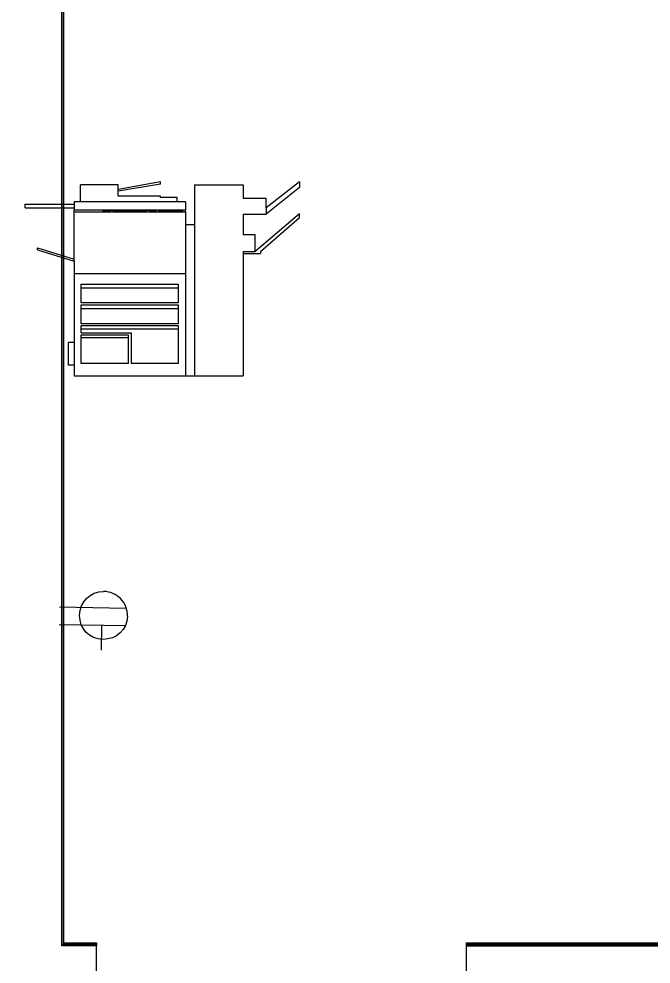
# Model space of a CAD drawing. Header units: inches. Extents: x -1841 to -80, y -100 to 1021.
# Drawn here: x -961.39 to -929.59, y 248.53 to 296.05 of the extents above; entities that cross this region are included whole.
import ezdxf

# ---------------------------------------------------------------- set-up
doc = ezdxf.new("R2010")
doc.units = ezdxf.units.IN
doc.header["$MEASUREMENT"] = 0
doc.layers.add('Edges', color=7, linetype='Continuous')
doc.layers.add('PDF_Geometry', color=7, linetype='Continuous', true_color=0x777777)

# ---------------------------------------------------------------- blocks, each defined once
blk = doc.blocks.new('Large Printer Xerox Workcentre fr')
at = {"layer": 'Edges'}
for p, q in [((-0.39, 21.22), (-9.66, 19.57)), ((-0.39, 20.76), (-9.66, 19.16)), ((-0.39, 20.76), (-0.39, 21.22)), ((30.03, 21.22), (22.78, 15.53)), ((30.03, 21.22), (30.03, 20.02)), ((-9.66, 20.57), (-17.92, 20.57)), ((-17.92, 16.86), (-17.92, 20.57)), ((-9.66, 19.57), (-9.66, 20.57)), ((-9.66, 19.16), (-9.66, 19.57)), ((-9.66, 18.1), (-9.66, 19.16)), ((7.02, 20.57), (17.71, 20.57)), ((7.02, 20.57), (7.02, 11.92)), ((17.71, 20.57), (17.71, 17.67)), ((30.03, 20.02), (22.78, 14.18)), ((-19.34, 16.86), (-19.34, 16.37)), ((-17.92, 16.86), (-19.34, 16.86)), ((3.28, 16.86), (-17.92, 16.86)), ((-0.4, 18.1), (-9.66, 18.1)), ((-0.4, 17.8), (-0.4, 18.1)), ((3.28, 17.8), (-0.4, 17.8)), ((3.28, 16.86), (3.28, 17.8)), ((5.07, 16.86), (3.28, 16.86)), ((5.07, 16.86), (5.07, 15.11)), ((17.71, 17.67), (22.78, 17.67)), ((22.78, 15.53), (22.78, 17.67)), ((-30.03, 16.37), (-19.34, 16.37)), ((-30.03, 15.54), (-30.03, 16.37)), ((-30.03, 15.54), (-19.34, 15.54)), ((-19.34, 16.37), (-19.34, 15.54)), ((-19.34, 15.54), (-19.34, 15.11)), ((-19.34, 14.69), (-19.34, 15.11)), ((-19.34, 15.11), (5.07, 15.11)), ((-19.34, 14.69), (-13.24, 14.69)), ((-19.34, 4.3), (-19.34, 14.69)), ((-13.24, 14.69), (-12.94, 14.79)), ((-13.24, 14.69), (-1.03, 14.69)), ((-12.94, 14.79), (-12.28, 14.88)), ((-12.28, 14.88), (-11.3, 14.97)), ((-11.3, 14.97), (-10.06, 15.03)), ((-10.68, 14.97), (-3.61, 14.97)), ((-10.68, 14.85), (-10.68, 14.97)), ((-10.68, 14.75), (-10.68, 14.85)), ((-10.68, 14.85), (-3.61, 14.85)), ((-3.61, 14.75), (-10.68, 14.75)), ((-10.06, 15.03), (-8.65, 15.07)), ((-8.65, 15.07), (-7.13, 15.08)), ((-7.13, 15.08), (-5.62, 15.07)), ((-5.62, 15.07), (-4.2, 15.03)), ((-4.2, 15.03), (-2.97, 14.97)), ((-3.61, 14.97), (-3.61, 14.85)), ((-3.61, 14.85), (-3.61, 14.75)), ((-2.97, 14.97), (-1.99, 14.88)), ((-1.99, 14.88), (-1.33, 14.79)), ((-1.33, 14.79), (-1.03, 14.69)), ((-1.03, 14.69), (5.07, 14.69)), ((-0.79, 14.78), (-0.79, 15)), ((-0.79, 15), (4.39, 15)), ((4.39, 14.78), (-0.79, 14.78)), ((-0.64, 14.97), (-0.61, 14.98)), ((-0.64, 14.96), (-0.64, 14.97)), ((-0.61, 14.95), (-0.64, 14.96)), ((-0.61, 14.98), (-0.55, 14.98)), ((-0.56, 14.95), (-0.61, 14.95)), ((-0.48, 14.94), (-0.56, 14.95)), ((-0.55, 14.98), (-0.47, 14.99)), ((-0.38, 14.94), (-0.48, 14.94)), ((-0.47, 14.99), (-0.37, 14.99)), ((-0.28, 14.94), (-0.38, 14.94)), ((-0.37, 14.99), (-0.27, 14.99)), ((-0.17, 14.94), (-0.28, 14.94)), ((-0.27, 14.99), (-0.16, 14.99)), ((-0.06, 14.94), (-0.17, 14.94)), ((-0.16, 14.99), (-0.05, 14.99)), ((-0.16, 14.8), (-0.16, 14.83)), ((-0.16, 14.83), (1.23, 14.83)), ((1.23, 14.8), (-0.16, 14.8)), ((-0.12, 14.88), (-0.11, 14.89)), ((-0.1, 14.87), (-0.12, 14.88)), ((-0.11, 14.89), (-0.08, 14.9)), ((-0.05, 14.87), (-0.1, 14.87)), ((-0.08, 14.9), (-0.01, 14.9)), ((0.04, 14.94), (-0.06, 14.94)), ((-0.05, 14.99), (0.04, 14.99)), ((0.02, 14.86), (-0.05, 14.87)), ((-0.01, 14.9), (0.07, 14.91)), ((0.11, 14.86), (0.02, 14.86)), ((0.04, 14.99), (0.12, 14.98)), ((0.11, 14.95), (0.04, 14.94)), ((0.07, 14.91), (0.17, 14.91)), ((0.17, 14.95), (0.11, 14.95)), ((0.22, 14.86), (0.11, 14.86)), ((0.12, 14.98), (0.18, 14.98)), ((0.2, 14.96), (0.17, 14.95)), ((0.17, 14.91), (0.28, 14.91)), ((0.18, 14.98), (0.2, 14.97)), ((0.2, 14.97), (0.2, 14.96)), ((0.33, 14.85), (0.22, 14.86)), ((0.28, 14.91), (0.39, 14.91)), ((0.44, 14.86), (0.33, 14.85)), ((0.39, 14.91), (0.49, 14.91)), ((0.54, 14.86), (0.44, 14.86)), ((0.49, 14.91), (0.58, 14.91)), ((0.62, 14.86), (0.54, 14.86)), ((0.57, 14.96), (0.58, 14.97)), ((0.59, 14.96), (0.57, 14.96)), ((0.58, 14.97), (0.62, 14.98)), ((0.58, 14.91), (0.66, 14.9)), ((0.63, 14.95), (0.59, 14.96)), ((0.62, 14.98), (0.68, 14.99)), ((0.68, 14.87), (0.62, 14.86)), ((0.7, 14.94), (0.63, 14.95)), ((0.66, 14.9), (0.7, 14.89)), ((0.68, 14.99), (0.77, 14.99)), ((0.72, 14.88), (0.68, 14.87)), ((0.79, 14.94), (0.7, 14.94)), ((0.7, 14.89), (0.73, 14.89)), ((0.73, 14.89), (0.72, 14.88)), ((0.77, 14.99), (0.87, 14.99)), ((0.9, 14.94), (0.79, 14.94)), ((0.87, 14.99), (0.97, 14.99)), ((1.01, 14.94), (0.9, 14.94)), ((0.97, 14.99), (1.08, 14.99)), ((1.11, 14.94), (1.01, 14.94)), ((1.08, 14.99), (1.19, 14.99)), ((1.09, 14.88), (1.1, 14.89)), ((1.1, 14.87), (1.09, 14.88)), ((1.1, 14.89), (1.16, 14.9)), ((1.16, 14.87), (1.1, 14.87)), ((1.21, 14.94), (1.11, 14.94)), ((1.16, 14.9), (1.24, 14.91)), ((1.24, 14.86), (1.16, 14.87)), ((1.19, 14.99), (1.28, 14.99)), ((1.3, 14.95), (1.21, 14.94)), ((1.23, 14.83), (1.23, 14.8)), ((1.24, 14.91), (1.34, 14.92)), ((1.34, 14.85), (1.24, 14.86)), ((1.28, 14.99), (1.35, 14.98)), ((1.36, 14.95), (1.3, 14.95)), ((1.34, 14.92), (1.47, 14.92)), ((1.47, 14.85), (1.34, 14.85)), ((1.35, 14.98), (1.39, 14.97)), ((1.4, 14.96), (1.36, 14.95)), ((1.39, 14.97), (1.41, 14.97)), ((1.41, 14.97), (1.4, 14.96)), ((1.47, 14.92), (1.6, 14.92)), ((1.6, 14.85), (1.47, 14.85)), ((1.6, 14.92), (1.74, 14.92)), ((1.74, 14.85), (1.6, 14.85)), ((1.74, 14.92), (1.86, 14.92)), ((1.86, 14.85), (1.74, 14.85)), ((1.77, 14.96), (1.76, 14.97)), ((1.76, 14.97), (1.77, 14.97)), ((1.77, 14.97), (1.8, 14.98)), ((1.8, 14.95), (1.77, 14.96)), ((1.8, 14.98), (1.86, 14.98)), ((1.86, 14.95), (1.8, 14.95)), ((1.86, 14.98), (1.94, 14.99)), ((1.94, 14.94), (1.86, 14.95)), ((1.86, 14.92), (1.97, 14.91)), ((1.97, 14.86), (1.86, 14.85)), ((1.94, 14.99), (2.02, 14.99)), ((2.02, 14.94), (1.94, 14.94)), ((1.97, 14.91), (2.05, 14.9)), ((2.05, 14.87), (1.97, 14.86)), ((2.02, 14.99), (2.12, 14.99)), ((2.12, 14.94), (2.02, 14.94)), ((2.05, 14.9), (2.1, 14.89)), ((2.1, 14.87), (2.05, 14.87)), ((2.1, 14.89), (2.12, 14.88)), ((2.12, 14.88), (2.1, 14.87)), ((2.12, 14.99), (2.21, 14.99)), ((2.21, 14.94), (2.12, 14.94)), ((2.21, 14.99), (2.3, 14.99)), ((2.3, 14.94), (2.21, 14.94)), ((2.3, 14.99), (2.37, 14.98)), ((2.37, 14.95), (2.3, 14.94)), ((2.37, 14.98), (2.43, 14.98)), ((2.43, 14.95), (2.37, 14.95)), ((2.42, 14.84), (3.45, 14.84)), ((2.42, 14.8), (2.42, 14.84)), ((3.45, 14.8), (2.42, 14.8)), ((2.43, 14.98), (2.47, 14.97)), ((2.47, 14.96), (2.43, 14.95)), ((2.48, 14.97), (2.47, 14.96)), ((2.47, 14.97), (2.48, 14.97)), ((2.49, 14.88), (2.51, 14.89)), ((2.51, 14.88), (2.49, 14.88)), ((2.51, 14.89), (2.55, 14.9)), ((2.55, 14.87), (2.51, 14.88)), ((2.55, 14.9), (2.62, 14.9)), ((2.62, 14.86), (2.55, 14.87)), ((2.62, 14.9), (2.7, 14.91)), ((2.7, 14.86), (2.62, 14.86)), ((2.7, 14.91), (2.8, 14.91)), ((2.8, 14.86), (2.7, 14.86)), ((2.74, 14.96), (2.72, 14.97)), ((2.72, 14.97), (2.74, 14.97)), ((2.74, 14.97), (2.78, 14.98)), ((2.78, 14.95), (2.74, 14.96)), ((2.78, 14.98), (2.85, 14.99)), ((2.85, 14.94), (2.78, 14.95)), ((2.8, 14.91), (2.91, 14.91)), ((2.91, 14.85), (2.8, 14.86)), ((2.85, 14.99), (2.93, 14.99)), ((2.93, 14.94), (2.85, 14.94)), ((2.91, 14.91), (3.02, 14.91)), ((3.02, 14.86), (2.91, 14.85)), ((2.93, 14.99), (3.03, 14.99)), ((3.03, 14.94), (2.93, 14.94)), ((3.02, 14.91), (3.13, 14.91)), ((3.13, 14.86), (3.02, 14.86)), ((3.03, 14.99), (3.14, 14.99)), ((3.14, 14.94), (3.03, 14.94)), ((3.13, 14.91), (3.21, 14.9)), ((3.21, 14.86), (3.13, 14.86)), ((3.14, 14.99), (3.25, 14.99)), ((3.25, 14.94), (3.14, 14.94)), ((3.21, 14.9), (3.28, 14.9)), ((3.28, 14.87), (3.21, 14.86)), ((3.25, 14.99), (3.36, 14.99)), ((3.36, 14.94), (3.25, 14.94)), ((3.28, 14.9), (3.32, 14.89)), ((3.32, 14.88), (3.28, 14.87)), ((3.32, 14.89), (3.34, 14.88)), ((3.34, 14.88), (3.32, 14.88)), ((3.36, 14.99), (3.44, 14.99)), ((3.44, 14.94), (3.36, 14.94)), ((3.44, 14.99), (3.51, 14.98)), ((3.51, 14.95), (3.44, 14.94)), ((3.45, 14.84), (3.45, 14.8)), ((3.51, 14.98), (3.55, 14.97)), ((3.55, 14.96), (3.51, 14.95)), ((3.57, 14.97), (3.55, 14.96)), ((3.55, 14.97), (3.57, 14.97)), ((3.73, 14.82), (3.75, 14.82)), ((3.73, 14.81), (3.73, 14.82)), ((3.74, 14.81), (3.73, 14.81)), ((3.76, 14.81), (3.74, 14.81)), ((3.75, 14.82), (3.79, 14.83)), ((3.8, 14.8), (3.76, 14.81)), ((3.79, 14.83), (3.84, 14.83)), ((3.86, 14.8), (3.8, 14.8)), ((3.84, 14.83), (3.9, 14.83)), ((3.86, 14.86), (3.87, 14.86)), ((3.86, 14.86), (3.86, 14.86)), ((3.86, 14.85), (3.86, 14.86)), ((3.87, 14.85), (3.86, 14.85)), ((3.92, 14.8), (3.86, 14.8)), ((3.87, 14.86), (3.89, 14.86)), ((3.89, 14.85), (3.87, 14.85)), ((3.89, 14.86), (3.92, 14.86)), ((3.92, 14.85), (3.89, 14.85)), ((3.9, 14.83), (3.96, 14.83)), ((3.92, 14.86), (3.95, 14.87)), ((3.95, 14.85), (3.92, 14.85)), ((3.98, 14.8), (3.92, 14.8)), ((3.95, 14.87), (3.98, 14.87)), ((3.98, 14.85), (3.95, 14.85)), ((3.96, 14.83), (4.02, 14.83)), ((3.98, 14.87), (4.01, 14.87)), ((4.01, 14.85), (3.98, 14.85)), ((4.04, 14.8), (3.98, 14.8)), ((4.01, 14.87), (4.04, 14.86)), ((4.04, 14.85), (4.01, 14.85)), ((4.02, 14.83), (4.08, 14.83)), ((4.03, 14.9), (4.04, 14.9)), ((4.04, 14.9), (4.03, 14.9)), ((4.04, 14.9), (4.05, 14.9)), ((4.05, 14.89), (4.04, 14.9)), ((4.04, 14.86), (4.06, 14.86)), ((4.06, 14.85), (4.04, 14.85)), ((4.1, 14.8), (4.04, 14.8)), ((4.05, 14.9), (4.07, 14.9)), ((4.07, 14.89), (4.05, 14.89)), ((4.06, 14.86), (4.08, 14.86)), ((4.08, 14.85), (4.06, 14.85)), ((4.07, 14.9), (4.09, 14.91)), ((4.09, 14.89), (4.07, 14.89)), ((4.08, 14.86), (4.09, 14.86)), ((4.09, 14.85), (4.08, 14.85)), ((4.08, 14.83), (4.13, 14.83)), ((4.09, 14.91), (4.12, 14.91)), ((4.12, 14.89), (4.09, 14.89)), ((4.1, 14.86), (4.09, 14.85)), ((4.09, 14.86), (4.1, 14.86)), ((4.15, 14.8), (4.1, 14.8)), ((4.12, 14.91), (4.15, 14.91)), ((4.15, 14.89), (4.12, 14.89)), ((4.13, 14.83), (4.17, 14.82)), ((4.15, 14.91), (4.19, 14.91)), ((4.19, 14.89), (4.15, 14.89)), ((4.18, 14.81), (4.15, 14.8)), ((4.17, 14.82), (4.2, 14.82)), ((4.2, 14.81), (4.18, 14.81)), ((4.19, 14.91), (4.21, 14.91)), ((4.21, 14.89), (4.19, 14.89)), ((4.21, 14.82), (4.2, 14.81)), ((4.2, 14.82), (4.21, 14.82)), ((4.21, 14.91), (4.24, 14.9)), ((4.24, 14.89), (4.21, 14.89)), ((4.24, 14.9), (4.26, 14.9)), ((4.26, 14.89), (4.24, 14.89)), ((4.27, 14.9), (4.26, 14.89)), ((4.26, 14.9), (4.27, 14.9)), ((4.27, 14.9), (4.27, 14.9)), ((4.27, 14.9), (4.27, 14.9)), ((4.39, 15), (4.39, 14.78)), ((5.07, 14.69), (5.07, 15.11)), ((5.07, 14.69), (5.07, 11.92)), ((22.78, 15.53), (22.78, 14.18)), ((17.71, 14.18), (17.71, 9.72)), ((17.71, 14.18), (22.78, 14.18)), ((20.24, 6), (30.03, 14.29)), ((21.51, 6), (30.03, 13.46)), ((30.03, 13.46), (30.03, 14.29)), ((5.07, 11.92), (7.02, 11.92)), ((5.07, 11.92), (5.07, 1.19)), ((7.02, 11.92), (7.02, -21.22)), ((17.71, 9.72), (20.24, 9.72)), ((20.24, 9.72), (20.24, 6)), ((-27.33, 6.77), (-19.34, 4.3)), ((-27.33, 6.32), (-27.33, 6.77)), ((-27.33, 6.32), (-19.34, 3.85)), ((-19.34, 3.85), (-19.34, 4.3)), ((17.71, 6), (20.24, 6)), ((17.71, 6), (17.71, 5.53)), ((17.71, 5.53), (21.51, 5.53)), ((17.71, 5.53), (17.71, -21.22)), ((21.51, 6), (21.51, 5.53)), ((-19.34, 3.85), (-19.34, 1.19)), ((-19.34, 1.19), (5.07, 1.19)), ((-19.34, 1.19), (-19.34, -13.93)), ((5.07, 1.19), (5.07, -21.22)), ((-17.77, -1.99), (-17.77, -1.16)), ((-17.77, -1.16), (3.5, -1.16)), ((-17.77, -5.29), (-17.77, -1.99)), ((-17.77, -1.99), (3.5, -1.99)), ((3.5, -1.16), (3.5, -1.99)), ((3.5, -1.99), (3.5, -5.29)), ((3.5, -5.29), (-17.77, -5.29)), ((-17.77, -5.69), (3.5, -5.69)), ((-17.77, -6.49), (-17.77, -5.69)), ((3.5, -5.69), (3.5, -6.49)), ((-17.77, -6.49), (3.5, -6.49)), ((-17.77, -9.84), (-17.77, -6.49)), ((3.5, -6.49), (3.5, -9.84)), ((3.5, -9.84), (-17.77, -9.84)), ((-17.77, -10.23), (3.5, -10.23)), ((-17.77, -11.02), (-17.77, -10.23)), ((3.5, -10.23), (3.5, -11.02)), ((3.5, -11.02), (-17.77, -11.02)), ((-17.77, -11.8), (-17.77, -11.02)), ((-17.77, -11.8), (-6.84, -11.8)), ((-17.77, -12.25), (-7.44, -12.25)), ((-17.77, -12.91), (-17.77, -12.25)), ((-7.44, -12.91), (-7.44, -12.25)), ((-6.84, -11.8), (-6.84, -18.53)), ((3.5, -11.02), (3.5, -18.53)), ((-19.34, -13.93), (-20.61, -13.93)), ((-20.61, -13.93), (-20.61, -18.87)), ((-19.34, -13.93), (-19.34, -18.87)), ((-17.77, -18.53), (-17.77, -12.91)), ((-7.44, -12.91), (-17.77, -12.91)), ((-7.44, -18.53), (-7.44, -12.91)), ((-7.44, -18.53), (-17.77, -18.53)), ((3.5, -18.53), (-6.84, -18.53)), ((-19.34, -18.87), (-20.61, -18.87)), ((-19.34, -18.87), (-19.34, -21.22)), ((-19.34, -21.22), (5.07, -21.22)), ((5.07, -21.22), (7.02, -21.22)), ((7.02, -21.22), (17.71, -21.22))]:
    blk.add_line(p, q, dxfattribs=at)

msp = doc.modelspace()

# ---------------------------------------------------------------- linework, layer by layer
at = {"color": 7, "lineweight": 25}
msp.add_line((-957.227, 265.579), (-957.257, 264.312), dxfattribs=at)
at = {"layer": 'PDF_Geometry', "color": 7, "lineweight": 25}
for points in [[(-875.258, 169.283), (-889.073, 169.283), (-889.073, 173.915), (-879.063, 173.915), (-879.063, 246.962), (-938.874, 246.962), (-938.874, 249.444), (-879.063, 249.444), (-879.063, 324.31), (-959.224, 324.31), (-959.224, 322.738), (-961.706, 322.738), (-961.706, 326.461), (-961.706, 327.95), (-959.224, 327.95), (-875.589, 327.95), (-853.667, 327.95), (-853.667, 326.461), (-853.667, 324.31), (-862.932, 324.31)], [(-959.142, 249.526), (-959.142, 296.763), (-959.142, 249.609), (-957.487, 249.609), (-957.487, 249.526), (-957.487, 249.444), (-959.224, 249.444), (-959.224, 296.763), (-959.224, 304.125), (-959.142, 304.125), (-959.142, 296.763), (-959.142, 304.125), (-959.142, 296.763), (-959.142, 249.444)], [(-1023.916, 192.611), (-1023.916, 173.915), (-1023.916, 169.283), (-1013.079, 169.283), (-1013.079, 173.915), (-1019.283, 173.915), (-1019.283, 229.424), (-961.706, 229.424), (-961.706, 173.915), (-992.397, 173.915), (-992.397, 169.283), (-951.034, 169.283), (-951.034, 173.915), (-959.224, 173.915), (-959.224, 230.665), (-959.224, 246.962), (-957.487, 246.962), (-957.487, 249.444), (-959.224, 249.444), (-959.224, 296.763)], [(-959.342, 266.487), (-955.984, 266.435)], [(-959.356, 265.605), (-955.998, 265.553)], [(-959.224, 249.444), (-959.224, 249.526), (-957.487, 249.526), (-959.142, 249.526), (-957.487, 249.526)], [(-938.874, 249.444), (-938.874, 249.526), (-938.874, 249.609), (-926.3, 249.609)]]:
    msp.add_lwpolyline(points, dxfattribs=at)
msp.add_lwpolyline([(-926.3, 249.526), (-938.874, 249.526)], close=True, dxfattribs=at)
msp.add_arc((-957.138, 266.051), 1.216, 358.8744, 89.3539, dxfattribs=at)
for points in [[(-958.331, 266.064), (-958.32, 266.743), (-957.803, 267.278), (-957.125, 267.267)], [(-957.162, 264.859), (-957.84, 264.869), (-958.341, 265.386), (-958.331, 266.064)], [(-955.922, 266.027), (-955.933, 265.349), (-956.484, 264.848), (-957.162, 264.859)]]:
    msp.add_open_spline(points, degree=3, dxfattribs=at)

# ---------------------------------------------------------------- block references
at = {"color": 7, "lineweight": 25, "xscale": 0.2296240066851858, "yscale": 0.2296240066851858, "zscale": 0.2296240066851858}
msp.add_blockref('Large Printer Xerox Workcentre fr', (-954.174, 282.986), dxfattribs=at)

doc.saveas('drawing.dxf')
